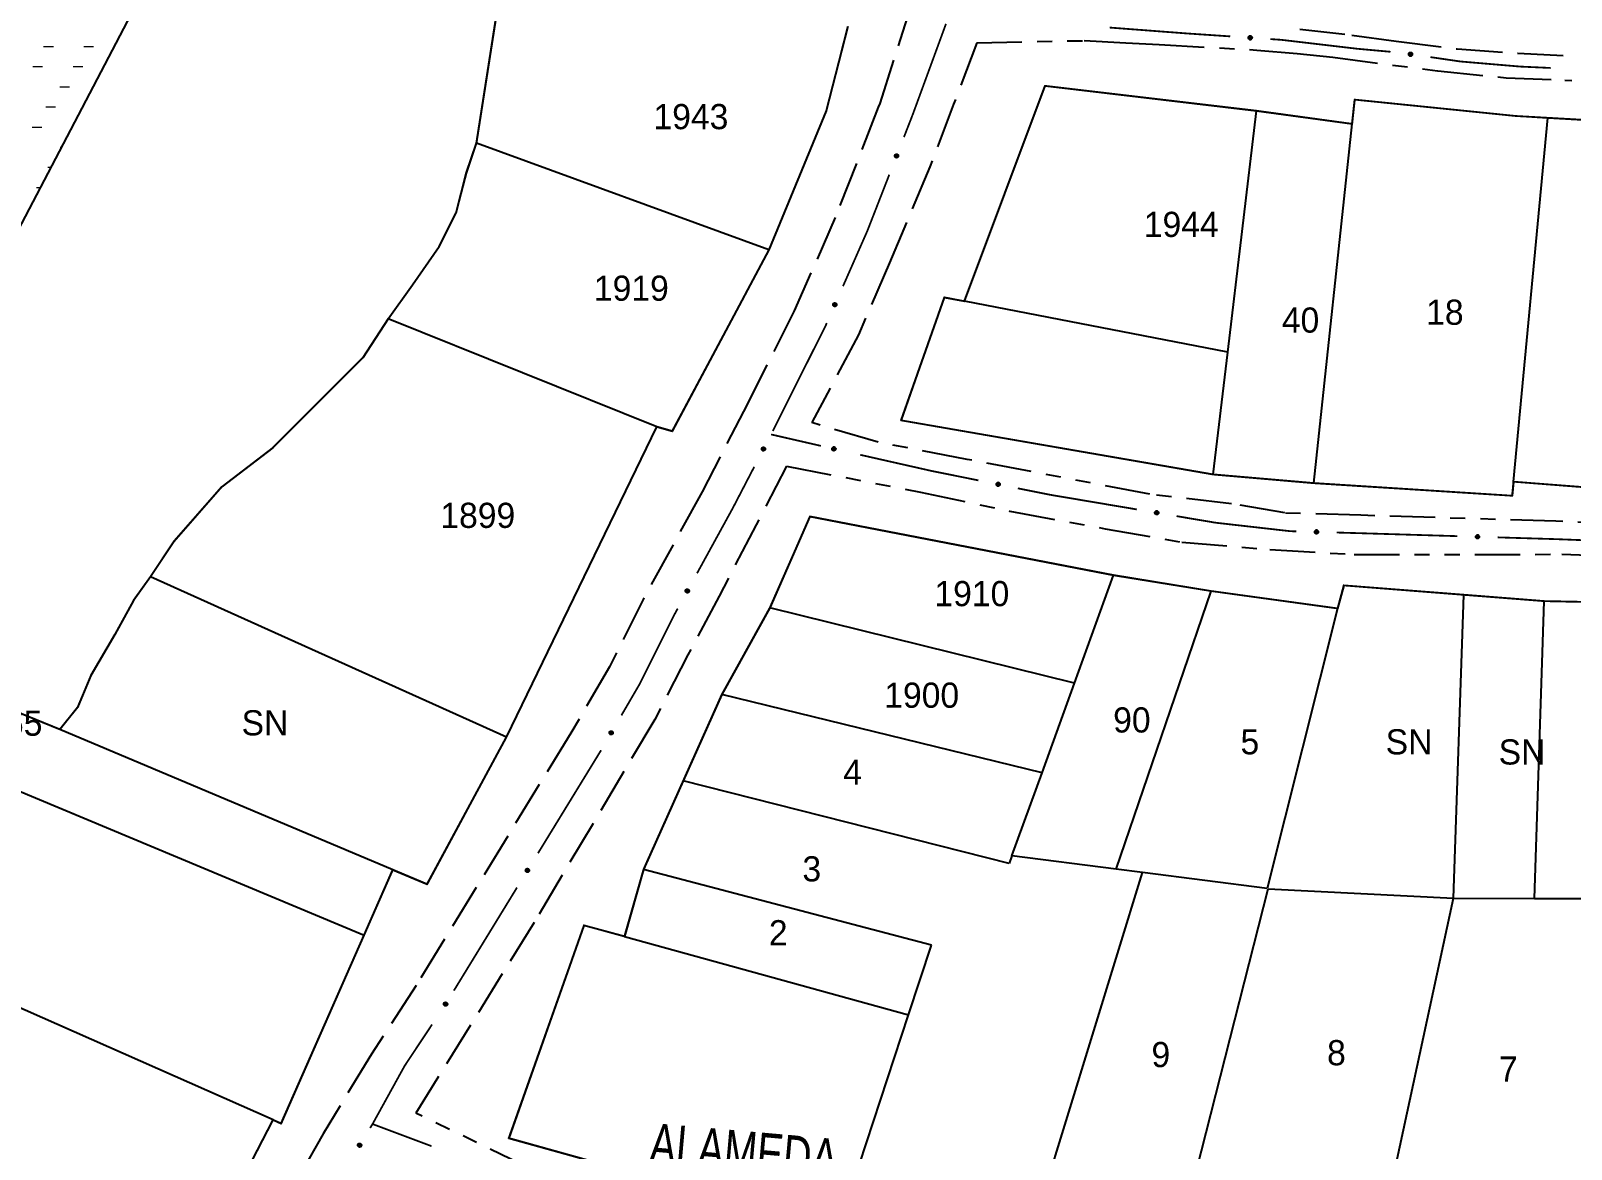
# Model space of a CAD drawing. Extents: x 203196 to 204359, y 4872588 to 4874244.
# Drawn here: x 203785.8 to 203938.7, y 4873157.3 to 4873268.4 of the extents above; entities that cross this region are included whole.
import ezdxf
from ezdxf.enums import TextEntityAlignment as Align

# ---------------------------------------------------------------- set-up
doc = ezdxf.new("R2010")
doc.units = 0
doc.header["$LTSCALE"] = 1.5
doc.header["$MEASUREMENT"] = 0
doc.linetypes.add('TRACO_11', pattern=[8, 3, -1, 3, -1])
doc.linetypes.add('TRACO_25', pattern=[8, 3, -1, 1, -1, 1, -1])
for name, color, linetype in [('CD_MALHA_LOTES', 7, 'CONTINUOUS'), ('HD-PRAIA', 251, 'CONTINUOUS'), ('RU-QUADRA', 210, 'CONTINUOUS'), ('SV-EIXO-RUA-N-PAV', 6, 'CONTINUOUS'), ('SV-EIXO-RUA-PAV', 20, 'CONTINUOUS'), ('SV-RUA-NAO-PAV', 7, 'CONTINUOUS'), ('SV-RUA-PAVIM', 7, 'CONTINUOUS'), ('SV-TXT-RUA-N-PAV', 7, 'CONTINUOUS'), ('Th_NmrPort', 1, 'CONTINUOUS')]:
    doc.layers.add(name, color=color, linetype=linetype)
doc.styles.add('ARIAL', font='ARIAL.SHX')

# ---------------------------------------------------------------- blocks, each defined once
blk = doc.blocks.new('*X1')
at = {"layer": 'HD-PRAIA', "const_width": 0.13}
for points in [[(203787.011493, 4873266.835129), (203788.011493, 4873266.835223)], [(203791.011493, 4873266.835505), (203792.011493, 4873266.835598)], [(203785.947734, 4873264.835085), (203786.947734, 4873264.835179)], [(203789.947734, 4873264.83546), (203790.947734, 4873264.835554)], [(203788.620813, 4873262.835403), (203789.620813, 4873262.835496)], [(203787.222851, 4873260.835342), (203788.222851, 4873260.835435)], [(203785.858886, 4873258.835283), (203786.858886, 4873258.835375)], [(203788.651688, 4873256.835598), (203788.77211, 4873256.833641)], [(203787.444489, 4873254.835546), (203787.726145, 4873254.833598)], [(203786.305799, 4873252.835498), (203786.680181, 4873252.833554)]]:
    blk.add_lwpolyline(points, dxfattribs=at)

msp = doc.modelspace()

# ---------------------------------------------------------------- linework, layer by layer
at = {"layer": 'CD_MALHA_LOTES', "linetype": 'Continuous', "flags": 128}
for points in [[(203830.016135, 4873257.255296), (203832.208644, 4873271.253621)], [(203866.878852, 4873268.826831), (203864.752864, 4873260.475046), (203859.055657, 4873246.655683)], [(203878.459428, 4873241.54759), (203886.474516, 4873262.940508)], [(203886.474516, 4873262.940508), (203907.46978, 4873260.468765)], [(203916.972856, 4873259.164517), (203917.230642, 4873261.571324)], [(203917.230642, 4873261.571324), (203933.211794, 4873259.947189), (203936.397265, 4873259.766869)], [(203904.609275, 4873236.478961), (203907.46978, 4873260.468765)], [(203907.46978, 4873260.468765), (203916.972856, 4873259.164517)], [(203932.984065, 4873223.620909), (203936.397265, 4873259.766869)], [(203936.397265, 4873259.766869), (203946.886585, 4873259.173101)], [(203913.150048, 4873223.472995), (203916.972856, 4873259.164517)], [(203821.2461, 4873239.799554), (203823.673865, 4873243.182199), (203826.305736, 4873246.967371), (203827.992281, 4873250.340461), (203829.004208, 4873254.219515), (203830.016135, 4873257.255296)], [(203859.055657, 4873246.655683), (203830.016135, 4873257.255296)], [(203859.055657, 4873246.655683), (203849.429676, 4873228.629633)], [(203872.198365, 4873229.710459), (203876.474957, 4873241.932241)], [(203876.474957, 4873241.932241), (203878.459428, 4873241.54759)], [(203904.609275, 4873236.478961), (203878.459428, 4873241.54759)], [(203821.2461, 4873239.799554), (203818.716282, 4873235.9205), (203813.993956, 4873231.198174), (203809.777593, 4873226.981811), (203804.717957, 4873223.102757), (203800, 4873217.705812), (203797.634468, 4873214.164067)], [(203847.910232, 4873229.062969), (203821.2461, 4873239.799554)], [(203903.16124, 4873224.334929), (203904.609275, 4873236.478961)], [(203832.978076, 4873198.234533), (203847.910232, 4873229.062969)], [(203849.429676, 4873228.629633), (203847.910232, 4873229.062969)], [(203903.16124, 4873224.334929), (203872.198365, 4873229.710459)], [(203913.150048, 4873223.472995), (203903.16124, 4873224.334929)], [(203932.852216, 4873222.224618), (203913.150048, 4873223.472995)], [(203932.984065, 4873223.620909), (203932.852216, 4873222.224618)], [(203943.320658, 4873222.806921), (203932.984065, 4873223.620909)], [(203863.118774, 4873220.151833), (203859.139517, 4873211.106046)], [(203893.275816, 4873214.320636), (203863.118774, 4873220.151833)], [(203797.634468, 4873214.164067), (203795.947922, 4873211.802904), (203794.092723, 4873208.429814), (203791.731559, 4873204.382105), (203790.382323, 4873201.177669), (203788.638017, 4873199.007607)], [(203832.978076, 4873198.234533), (203797.634468, 4873214.164067)], [(203889.399859, 4873203.593957), (203893.275816, 4873214.320636)], [(203902.968945, 4873212.757214), (203893.275816, 4873214.320636)], [(203893.531243, 4873185.132877), (203902.968945, 4873212.757214)], [(203915.51673, 4873211.028668), (203902.968945, 4873212.757214)], [(203916.128868, 4873213.31811), (203915.51673, 4873211.028668)], [(203928.061155, 4873212.380968), (203916.128868, 4873213.31811)], [(203927.044209, 4873182.258588), (203928.061155, 4873212.380968)], [(203936.028047, 4873211.755261), (203928.061155, 4873212.380968)], [(203859.139517, 4873211.106046), (203854.363489, 4873202.477383)], [(203889.399859, 4873203.593957), (203859.139517, 4873211.106046)], [(203915.51673, 4873211.028668), (203908.528478, 4873183.196332)], [(203935.080305, 4873182.213916), (203936.028047, 4873211.755261)], [(203945.917, 4873211.543607), (203936.028047, 4873211.755261)], [(203788.638017, 4873199.007607), (203763.827951, 4873209.136621)], [(203886.182538, 4873194.690045), (203889.399859, 4873203.593957)], [(203760.989948, 4873202.761099), (203818.855344, 4873178.572873)], [(203854.363489, 4873202.477383), (203850.5298, 4873193.905971)], [(203886.182538, 4873194.690045), (203854.363489, 4873202.477383)], [(203821.717258, 4873185.079527), (203788.638017, 4873199.007607)], [(203825.127981, 4873183.641346), (203832.978076, 4873198.234533)], [(203850.5298, 4873193.905971), (203846.596774, 4873185.112457)], [(203882.895022, 4873185.681118), (203850.5298, 4873193.905971)], [(203883.180747, 4873186.469404), (203886.182538, 4873194.690045)], [(203883.180747, 4873186.469404), (203882.895022, 4873185.681118)], [(203893.531243, 4873185.132877), (203883.180747, 4873186.469404)], [(203818.855344, 4873178.572873), (203821.717258, 4873185.079527)], [(203821.717258, 4873185.079527), (203825.127981, 4873183.641346)], [(203846.596774, 4873185.112457), (203844.696684, 4873178.450044)], [(203875.190074, 4873177.584601), (203846.596774, 4873185.112457)], [(203886.207752, 4873152.491363), (203896.162354, 4873184.79313)], [(203896.162354, 4873184.79313), (203893.531243, 4873185.132877)], [(203908.528478, 4873183.196332), (203896.162354, 4873184.79313)], [(203900.587306, 4873151.568772), (203908.627326, 4873183.191135)], [(203908.627326, 4873183.191135), (203927.044209, 4873182.258588)], [(203920.094321, 4873150.042242), (203927.044209, 4873182.258588)], [(203927.044209, 4873182.258588), (203935.080305, 4873182.213916)], [(203935.080305, 4873182.213916), (203945.011926, 4873182.202354)], [(203810.6296, 4873159.871378), (203818.855344, 4873178.572873)], [(203844.696684, 4873178.450044), (203840.682941, 4873179.547343), (203833.213663, 4873158.423334), (203839.404045, 4873156.673964), (203843.102669, 4873155.664553), (203867.339672, 4873153.701937)], [(203809.822455, 4873160.228371), (203771.977649, 4873176.966815)], [(203844.696684, 4873178.450044), (203872.918224, 4873170.67313)], [(203872.918224, 4873170.67313), (203875.190074, 4873177.584601)], [(203867.339672, 4873153.701937), (203872.918224, 4873170.67313)], [(203798.928519, 4873139.150468), (203809.822455, 4873160.228371)], [(203809.822455, 4873160.228371), (203810.6296, 4873159.871378)]]:
    msp.add_lwpolyline(points, dxfattribs=at)
at = {"layer": 'HD-PRAIA', "linetype": 'Continuous'}
msp.add_polyline3d([(203804.336138, 4873286.594426, 3.0316), (203763.827951, 4873209.136621, 3.0316)], dxfattribs=at)
at = {"layer": 'RU-QUADRA', "linetype": 'Continuous', "const_width": 0.18, "flags": 128}
for points in [[(203832.208644, 4873271.253621), (203830.016135, 4873257.255296), (203829.004208, 4873254.219515), (203827.992281, 4873250.340461), (203826.305736, 4873246.967371), (203823.673865, 4873243.182199), (203821.2461, 4873239.799554), (203818.716282, 4873235.9205), (203813.993956, 4873231.198174), (203809.777593, 4873226.981811), (203804.717957, 4873223.102757), (203800, 4873217.705812), (203797.634468, 4873214.164067), (203795.947922, 4873211.802904), (203794.092723, 4873208.429814), (203791.731559, 4873204.382105), (203790.382323, 4873201.177669), (203788.638017, 4873199.007607), (203763.827951, 4873209.136621)], [(203785.326919, 4873110.112846), (203793.552658, 4873124.621846), (203791.449184, 4873124.754738), (203794.723642, 4873130.927497), (203797.129087, 4873131.133445), (203800.866769, 4873138.516172), (203798.928519, 4873139.150468), (203809.822455, 4873160.228371), (203810.6296, 4873159.871378), (203818.855344, 4873178.572873), (203821.717258, 4873185.079527), (203825.127981, 4873183.641346), (203832.978076, 4873198.234533), (203847.910232, 4873229.062969), (203849.429676, 4873228.629633), (203859.055657, 4873246.655683), (203864.752864, 4873260.475046), (203866.878852, 4873268.826831)], [(203946.886585, 4873259.173101), (203938.371171, 4873259.655132), (203936.397265, 4873259.766869), (203933.211794, 4873259.947189), (203917.230642, 4873261.571324), (203916.972856, 4873259.164517), (203907.46978, 4873260.468765), (203895.951112, 4873261.824841), (203886.474516, 4873262.940508), (203882.669308, 4873252.7841), (203878.459428, 4873241.54759), (203876.474957, 4873241.932241), (203872.198365, 4873229.710459), (203903.16124, 4873224.334929), (203913.150048, 4873223.472995), (203932.852216, 4873222.224618), (203932.984065, 4873223.620909), (203943.320658, 4873222.806921)], [(203945.917, 4873211.543607), (203936.028047, 4873211.755261), (203928.061155, 4873212.380968), (203916.128868, 4873213.31811), (203915.51673, 4873211.028668), (203902.968945, 4873212.757214), (203893.275816, 4873214.320636), (203863.118774, 4873220.151833), (203859.139517, 4873211.106046), (203854.363489, 4873202.477383), (203850.5298, 4873193.905971), (203846.596774, 4873185.112457), (203844.696684, 4873178.450044), (203840.682941, 4873179.547343), (203833.213663, 4873158.423334), (203843.102669, 4873155.664553), (203867.339672, 4873153.701937), (203886.207752, 4873152.491363), (203900.587306, 4873151.568772), (203920.094321, 4873150.042242), (203940.004918, 4873148.807604)]]:
    msp.add_lwpolyline(points, dxfattribs=at)
at = {"layer": 'SV-EIXO-RUA-N-PAV', "const_width": 0.18}
for points in [[(203892.889445, 4873268.730495), (203899.869215, 4873268.198703)], [(203899.869215, 4873268.198703), (203900.58527, 4873268.144147)], [(203900.58527, 4873268.144147), (203904.857399, 4873267.855489)], [(203908.8483, 4873267.585833), (203909.846025, 4873267.518419)], [(203909.846025, 4873267.518419), (203909.94485, 4873267.511743)], [(203909.94485, 4873267.511743), (203916.798532, 4873266.705427)], [(203916.798532, 4873266.705427), (203917.470458, 4873266.626378)], [(203917.470458, 4873266.626378), (203920.780249, 4873266.325487)], [(203924.7439, 4873265.794913), (203927.712499, 4873265.361992)], [(203927.712499, 4873265.361992), (203927.715404, 4873265.36157)], [(203927.715404, 4873265.36157), (203932.694469, 4873264.937818)], [(203932.694469, 4873264.937818), (203933.660002, 4873264.855646)], [(203933.660002, 4873264.855646), (203936.687852, 4873264.718016)], [(203859.3459, 4873228.295731), (203859.263691, 4873228.314617)], [(203864.218963, 4873227.176243), (203859.3459, 4873228.295731)], [(203875.199949, 4873224.688907), (203868.119478, 4873226.28971)], [(203875.926185, 4873224.542616), (203875.199949, 4873224.688907)], [(203879.847419, 4873223.752727), (203875.926185, 4873224.542616)], [(203886.920266, 4873222.32798), (203883.768653, 4873222.962837)], [(203887.694395, 4873222.197309), (203886.920266, 4873222.32798)], [(203895.582803, 4873220.865762), (203887.694395, 4873222.197309)], [(203903.404596, 4873219.545459), (203899.527008, 4873220.199988)], [(203903.471722, 4873219.537832), (203903.404596, 4873219.545459)], [(203910.824652, 4873218.702271), (203903.471722, 4873219.537832)], [(203911.424152, 4873218.685049), (203910.824652, 4873218.702271)], [(203917.78994, 4873218.502144), (203915.422502, 4873218.570166)], [(203918.421235, 4873218.48301), (203917.78994, 4873218.502144)], [(203927.417102, 4873218.210309), (203918.421235, 4873218.48301)], [(203937.13742, 4873217.915647), (203931.415266, 4873218.089109)], [(203937.412431, 4873217.904984), (203937.13742, 4873217.915647)], [(203943.407923, 4873217.672463), (203937.412431, 4873217.904984)], [(203819.934883, 4873159.719494), (203819.691833, 4873159.810638)], [(203825.552858, 4873157.612754), (203819.934883, 4873159.719494)]]:
    msp.add_lwpolyline(points, dxfattribs=at)
at = {"layer": 'SV-EIXO-RUA-N-PAV'}
for points in [[(203906.716917, 4873267.840177), (203906.753293, 4873267.872869), (203906.791243, 4873267.893528), (203906.827853, 4873267.901649), (203906.862076, 4873267.900389), (203906.896943, 4873267.895156), (203906.930932, 4873267.882125), (203906.965452, 4873267.859306), (203906.998502, 4873267.823046), (203907.01711, 4873267.78278), (203907.026992, 4873267.747313), (203907.027733, 4873267.711551), (203907.022082, 4873267.677766), (203907.007379, 4873267.642907), (203906.983912, 4873267.60815), (203906.946647, 4873267.575799), (203906.909304, 4873267.555801), (203906.873686, 4873267.548876), (203906.837729, 4873267.548359), (203906.802197, 4873267.554128), (203906.768907, 4873267.567111), (203906.733954, 4873267.590802), (203906.702511, 4873267.628006), (203906.68214, 4873267.665023), (203906.674717, 4873267.700535), (203906.675005, 4873267.735946), (203906.679828, 4873267.77098), (203906.691504, 4873267.805692), (203906.716917, 4873267.840177)], [(203922.638543, 4873266.21319), (203922.677337, 4873266.242973), (203922.716769, 4873266.260638), (203922.753897, 4873266.265905), (203922.78792, 4873266.262005), (203922.822278, 4873266.254094), (203922.855159, 4873266.238475), (203922.887813, 4873266.213057), (203922.917963, 4873266.174351), (203922.933403, 4873266.132768), (203922.940515, 4873266.096643), (203922.93849, 4873266.060932), (203922.930246, 4873266.027683), (203922.912893, 4873265.994066), (203922.886811, 4873265.961226), (203922.847157, 4873265.931851), (203922.80838, 4873265.914798), (203922.772334, 4873265.910646), (203922.736445, 4873265.912909), (203922.701465, 4873265.921406), (203922.669277, 4873265.936923), (203922.63626, 4873265.963243), (203922.607785, 4873266.002766), (203922.590335, 4873266.041247), (203922.585679, 4873266.077225), (203922.588702, 4873266.112508), (203922.596217, 4873266.147066), (203922.610541, 4873266.180771), (203922.638543, 4873266.21319)], [(203865.61867, 4873226.741741), (203865.577594, 4873226.715194), (203865.536862, 4873226.700778), (203865.499429, 4873226.698532), (203865.465833, 4873226.705173), (203865.432227, 4873226.715838), (203865.400719, 4873226.734065), (203865.370228, 4873226.762042), (203865.343309, 4873226.803061), (203865.331283, 4873226.845757), (203865.327118, 4873226.882338), (203865.332026, 4873226.917769), (203865.342933, 4873226.950241), (203865.362949, 4873226.982345), (203865.391603, 4873227.012967), (203865.433503, 4873227.039037), (203865.473533, 4873227.052896), (203865.509797, 4873227.054118), (203865.545385, 4873227.048959), (203865.579563, 4873227.03766), (203865.61039, 4873227.019589), (203865.641169, 4873226.990684), (203865.666353, 4873226.948987), (203865.680632, 4873226.90922), (203865.682362, 4873226.872983), (203865.676494, 4873226.83806), (203865.666207, 4873226.804224), (203865.649203, 4873226.771788), (203865.61867, 4873226.741741)], [(203881.92715, 4873223.221496), (203881.886805, 4873223.193849), (203881.846478, 4873223.178337), (203881.809119, 4873223.17508), (203881.775356, 4873223.18081), (203881.741475, 4873223.190563), (203881.709485, 4873223.207932), (203881.67825, 4873223.235074), (203881.650231, 4873223.27535), (203881.637056, 4873223.317706), (203881.631903, 4873223.354162), (203881.635851, 4873223.389712), (203881.645877, 4873223.422467), (203881.665018, 4873223.4551), (203881.692833, 4873223.486485), (203881.734014, 4873223.513679), (203881.773654, 4873223.528615), (203881.809872, 4873223.530816), (203881.845587, 4873223.526621), (203881.880058, 4873223.51625), (203881.911362, 4873223.499019), (203881.942911, 4873223.470956), (203881.969213, 4873223.429955), (203881.984561, 4873223.390589), (203881.98727, 4873223.354411), (203881.982348, 4873223.319343), (203881.97298, 4873223.285241), (203881.956859, 4873223.252357), (203881.92715, 4873223.221496)], [(203897.67826, 4873220.400415), (203897.638808, 4873220.371508), (203897.59899, 4873220.354732), (203897.561753, 4873220.350298), (203897.527826, 4873220.35496), (203897.493653, 4873220.363639), (203897.461131, 4873220.37999), (203897.429055, 4873220.406133), (203897.39978, 4873220.445505), (203897.385275, 4873220.487424), (203897.378975, 4873220.523699), (203897.381799, 4873220.559356), (203897.390786, 4873220.592411), (203897.408888, 4873220.625632), (203897.435699, 4873220.657879), (203897.476002, 4873220.686358), (203897.515151, 4873220.702538), (203897.551281, 4873220.705881), (203897.587111, 4873220.702815), (203897.621891, 4873220.693536), (203897.653723, 4873220.677301), (203897.686143, 4873220.650248), (203897.713725, 4873220.610097), (203897.730307, 4873220.571235), (203897.734157, 4873220.535161), (203897.730344, 4873220.499955), (203897.722056, 4873220.465575), (203897.70698, 4873220.432198), (203897.67826, 4873220.400415)], [(203913.563786, 4873218.513446), (203913.528703, 4873218.479369), (203913.491583, 4873218.457256), (203913.455314, 4873218.447724), (203913.421068, 4873218.447658), (203913.386025, 4873218.451536), (203913.351557, 4873218.463241), (203913.316179, 4873218.484706), (203913.281749, 4873218.519659), (203913.261595, 4873218.559174), (203913.250347, 4873218.594231), (203913.248222, 4873218.629937), (203913.25256, 4873218.663917), (203913.265902, 4873218.699318), (203913.288005, 4873218.734958), (203913.323989, 4873218.768728), (203913.36053, 4873218.790158), (203913.395853, 4873218.798457), (203913.431763, 4873218.800366), (203913.467491, 4873218.795978), (203913.50126, 4873218.784293), (203913.537103, 4873218.761975), (203913.569964, 4873218.726016), (203913.591753, 4873218.689815), (203913.600546, 4873218.654618), (203913.60163, 4873218.619223), (203913.598168, 4873218.584028), (203913.587844, 4873218.54889), (203913.563786, 4873218.513446)], [(203929.556463, 4873218.035325), (203929.521326, 4873218.001304), (203929.484171, 4873217.97925), (203929.447887, 4873217.969775), (203929.413641, 4873217.969763), (203929.378604, 4873217.973696), (203929.344155, 4873217.985455), (203929.308811, 4873218.006976), (203929.274436, 4873218.041984), (203929.254345, 4873218.081531), (203929.243152, 4873218.116606), (203929.241083, 4873218.152315), (203929.245475, 4873218.186288), (203929.258873, 4873218.221668), (203929.281032, 4873218.257273), (203929.31707, 4873218.290986), (203929.353644, 4873218.312358), (203929.38898, 4873218.320601), (203929.424893, 4873218.322454), (203929.460615, 4873218.318009), (203929.494364, 4873218.306271), (203929.530173, 4873218.283896), (203929.562977, 4873218.247885), (203929.584709, 4873218.21165), (203929.593446, 4873218.176439), (203929.594474, 4873218.141042), (203929.590956, 4873218.105852), (203929.580577, 4873218.070731), (203929.556463, 4873218.035325)]]:
    msp.add_lwpolyline(points, close=True, dxfattribs=at)
for points in [[(203906.674717, 4873267.700535), (203907.027733, 4873267.711551)], [(203906.675005, 4873267.735946), (203907.026992, 4873267.747313)], [(203906.677424, 4873267.717634), (203907.025432, 4873267.726944)], [(203906.679828, 4873267.77098), (203907.01711, 4873267.78278)], [(203906.681269, 4873267.754301), (203907.017208, 4873267.767161)], [(203906.681839, 4873267.681778), (203907.021863, 4873267.694362)], [(203906.68214, 4873267.665023), (203907.022082, 4873267.677766)], [(203906.690376, 4873267.787876), (203907.003263, 4873267.803661)], [(203906.691504, 4873267.805692), (203906.998502, 4873267.823046)], [(203906.694423, 4873267.645369), (203907.009941, 4873267.659609)], [(203906.702511, 4873267.628006), (203907.007379, 4873267.642907)], [(203906.704928, 4873267.821084), (203906.978334, 4873267.839537)], [(203906.716917, 4873267.840177), (203906.965452, 4873267.859306)], [(203906.722167, 4873267.610671), (203906.992574, 4873267.625224)], [(203906.733954, 4873267.590802), (203906.983912, 4873267.60815)], [(203906.737455, 4873267.85718), (203906.940785, 4873267.870794)], [(203906.753293, 4873267.872869), (203906.930932, 4873267.882125)], [(203906.757085, 4873267.580959), (203906.957508, 4873267.592034)], [(203906.768907, 4873267.567111), (203906.946647, 4873267.575799)], [(203906.774876, 4873267.884739), (203906.905038, 4873267.888253)], [(203906.789925, 4873267.560961), (203906.921541, 4873267.565744)], [(203906.791243, 4873267.893528), (203906.896943, 4873267.895156)], [(203906.802197, 4873267.554128), (203906.909304, 4873267.555801)], [(203922.585679, 4873266.077225), (203922.93849, 4873266.060932)], [(203922.588702, 4873266.112508), (203922.940515, 4873266.096643)], [(203922.589699, 4873266.094065), (203922.937386, 4873266.076456)], [(203922.590335, 4873266.041247), (203922.930246, 4873266.027683)], [(203922.59133, 4873266.057974), (203922.931309, 4873266.044247)], [(203922.596217, 4873266.147066), (203922.933403, 4873266.132768)], [(203922.596366, 4873266.130325), (203922.932294, 4873266.117188)], [(203922.601063, 4873266.020702), (203922.916738, 4873266.010519)], [(203922.607785, 4873266.002766), (203922.912893, 4873265.994066)], [(203922.608039, 4873266.163096), (203922.921211, 4873266.154657)], [(203922.610541, 4873266.180771), (203922.917963, 4873266.174351)], [(203922.625114, 4873266.19508), (203922.899129, 4873266.192351)], [(203922.626043, 4873265.983964), (203922.896766, 4873265.977579)], [(203922.63626, 4873265.963243), (203922.886811, 4873265.961226)], [(203922.638543, 4873266.21319), (203922.887813, 4873266.213057)], [(203922.658561, 4873265.951643), (203922.85924, 4873265.947198)], [(203922.660333, 4873266.228555), (203922.864107, 4873266.226417)], [(203922.669277, 4873265.936923), (203922.847157, 4873265.931851)], [(203922.677337, 4873266.242973), (203922.855159, 4873266.238475)], [(203922.689757, 4873265.929167), (203922.821349, 4873265.923766)], [(203922.699771, 4873266.25314), (203922.829816, 4873266.246586)], [(203922.701465, 4873265.921406), (203922.80838, 4873265.914798)], [(203922.716769, 4873266.260638), (203922.822278, 4873266.254094)], [(203865.676494, 4873226.83806), (203865.327118, 4873226.882338)], [(203865.666207, 4873226.804224), (203865.331283, 4873226.845757)], [(203865.676993, 4873226.856523), (203865.331871, 4873226.902207)], [(203865.682362, 4873226.872983), (203865.332026, 4873226.917769)], [(203865.667414, 4873226.820922), (203865.33365, 4873226.861196)], [(203865.678287, 4873226.892628), (203865.340533, 4873226.933818)], [(203865.653127, 4873226.789203), (203865.341665, 4873226.822953)], [(203865.680632, 4873226.90922), (203865.342933, 4873226.950241)], [(203865.649203, 4873226.771788), (203865.343309, 4873226.803061)], [(203865.671601, 4873226.930565), (203865.357785, 4873226.966257)], [(203865.63352, 4873226.758705), (203865.360625, 4873226.783596)], [(203865.666353, 4873226.948987), (203865.362949, 4873226.982345)], [(203865.61867, 4873226.741741), (203865.370228, 4873226.762042)], [(203865.649676, 4873226.969204), (203865.380357, 4873226.997473)], [(203865.641169, 4873226.990684), (203865.391603, 4873227.012967)], [(203865.595708, 4873226.72819), (203865.392776, 4873226.746808)], [(203865.577594, 4873226.715194), (203865.400719, 4873226.734065)], [(203865.61988, 4873227.00405), (203865.420218, 4873227.024717)], [(203865.55441, 4873226.706876), (203865.425322, 4873226.723931)], [(203865.536862, 4873226.700778), (203865.432227, 4873226.715838)], [(203865.61039, 4873227.019589), (203865.433503, 4873227.039037)], [(203865.590604, 4873227.028977), (203865.459881, 4873227.045007)], [(203865.579563, 4873227.03766), (203865.473533, 4873227.052896)], [(203881.982348, 4873223.319343), (203881.631903, 4873223.354162)], [(203881.98727, 4873223.354411), (203881.635851, 4873223.389712)], [(203881.982348, 4873223.337813), (203881.636117, 4873223.374151)], [(203881.97298, 4873223.285241), (203881.637056, 4873223.317706)], [(203881.973735, 4873223.301966), (203881.639004, 4873223.333203)], [(203881.982665, 4873223.373939), (203881.643922, 4873223.405985)], [(203881.984561, 4873223.390589), (203881.645877, 4873223.422467)], [(203881.96031, 4873223.269872), (203881.64805, 4873223.295191)], [(203881.956859, 4873223.252357), (203881.650231, 4873223.27535)], [(203881.974957, 4873223.411682), (203881.660291, 4873223.438878)], [(203881.969213, 4873223.429955), (203881.665018, 4873223.4551)], [(203881.941535, 4873223.238856), (203881.668067, 4873223.256361)], [(203881.92715, 4873223.221496), (203881.67825, 4873223.235074)], [(203881.951996, 4873223.449714), (203881.682011, 4873223.470693)], [(203881.942911, 4873223.470956), (203881.692833, 4873223.486485)], [(203881.904562, 4873223.207329), (203881.7012, 4873223.220456)], [(203881.886805, 4873223.193849), (203881.709485, 4873223.207932)], [(203881.921268, 4873223.483742), (203881.721121, 4873223.499005)], [(203881.911362, 4873223.499019), (203881.734014, 4873223.513679)], [(203881.863855, 4873223.184907), (203881.734353, 4873223.198466)], [(203881.846478, 4873223.178337), (203881.741475, 4873223.190563)], [(203881.89133, 4873223.507868), (203881.760221, 4873223.520359)], [(203881.880058, 4873223.51625), (203881.773654, 4873223.528615)], [(203897.730344, 4873220.499955), (203897.378975, 4873220.523699)], [(203897.734157, 4873220.535161), (203897.381799, 4873220.559356)], [(203897.729761, 4873220.518416), (203897.382556, 4873220.543811)], [(203897.722056, 4873220.465575), (203897.385275, 4873220.487424)], [(203897.722283, 4873220.482315), (203897.386733, 4873220.502975)], [(203897.728938, 4873220.554534), (203897.389352, 4873220.575876)], [(203897.730307, 4873220.571235), (203897.390786, 4873220.592411)], [(203897.709878, 4873220.449813), (203897.396974, 4873220.465267)], [(203897.70698, 4873220.432198), (203897.39978, 4873220.445505)], [(203897.720043, 4873220.592015), (203897.404675, 4873220.609269)], [(203897.713725, 4873220.610097), (203897.408888, 4873220.625632)], [(203897.69209, 4873220.41822), (203897.418206, 4873220.427088)], [(203897.695893, 4873220.629303), (203897.425381, 4873220.641753)], [(203897.67826, 4873220.400415), (203897.429055, 4873220.406133)], [(203897.686143, 4873220.650248), (203897.435699, 4873220.657879)], [(203897.65613, 4873220.385543), (203897.452456, 4873220.392246)], [(203897.638808, 4873220.371508), (203897.461131, 4873220.37999)], [(203897.664107, 4873220.662345), (203897.463577, 4873220.671285)], [(203897.653723, 4873220.677301), (203897.476002, 4873220.686358)], [(203897.616151, 4873220.361847), (203897.486286, 4873220.371314)], [(203897.59899, 4873220.354732), (203897.493653, 4873220.363639)], [(203897.633422, 4873220.685514), (203897.501984, 4873220.693863)], [(203897.621891, 4873220.693536), (203897.515151, 4873220.702538)], [(203913.600546, 4873218.654618), (203913.248222, 4873218.629937)], [(203913.60163, 4873218.619223), (203913.250347, 4873218.594231)], [(203913.598504, 4873218.637426), (203913.251117, 4873218.614646)], [(203913.591753, 4873218.689815), (203913.25256, 4873218.663917)], [(203913.592703, 4873218.673085), (203913.253422, 4873218.647342)], [(203913.596082, 4873218.600639), (203913.260893, 4873218.574777)], [(203913.598168, 4873218.584028), (203913.261595, 4873218.559174)], [(203913.578718, 4873218.708979), (203913.263989, 4873218.68253)], [(203913.569964, 4873218.726016), (203913.265902, 4873218.699318)], [(203913.588282, 4873218.566736), (203913.276241, 4873218.538844)], [(203913.549652, 4873218.742577), (203913.280011, 4873218.717562)], [(203913.587844, 4873218.54889), (203913.281749, 4873218.519659)], [(203913.537103, 4873218.761975), (203913.288005, 4873218.734958)], [(203913.575027, 4873218.532989), (203913.302541, 4873218.503961)], [(203913.513609, 4873218.770914), (203913.313765, 4873218.752084)], [(203913.563786, 4873218.513446), (203913.316179, 4873218.484706)], [(203913.50126, 4873218.784293), (203913.323989, 4873218.768728)], [(203913.543922, 4873218.495661), (203913.341272, 4873218.474182)], [(203913.480019, 4873218.789625), (203913.348687, 4873218.779748)], [(203913.528703, 4873218.479369), (203913.351557, 4873218.463241)], [(203913.467491, 4873218.795978), (203913.36053, 4873218.790158)], [(203913.507597, 4873218.466673), (203913.377668, 4873218.45812)], [(203913.491583, 4873218.457256), (203913.386025, 4873218.451536)], [(203929.562977, 4873218.247885), (203929.258873, 4873218.221668)], [(203929.542691, 4873218.264478), (203929.273011, 4873218.239889)], [(203929.530173, 4873218.283896), (203929.281032, 4873218.257273)], [(203929.506692, 4873218.292872), (203929.306819, 4873218.274358)], [(203929.494364, 4873218.306271), (203929.31707, 4873218.290986)], [(203929.473132, 4873218.311637), (203929.341785, 4873218.301967)], [(203929.460615, 4873218.318009), (203929.353644, 4873218.312358)], [(203929.593446, 4873218.176439), (203929.241083, 4873218.152315)], [(203929.594474, 4873218.141042), (203929.243152, 4873218.116606)], [(203929.591376, 4873218.159251), (203929.243954, 4873218.137019)], [(203929.584709, 4873218.21165), (203929.245475, 4873218.186288)], [(203929.585632, 4873218.194919), (203929.246311, 4873218.169711)], [(203929.588896, 4873218.122467), (203929.253667, 4873218.097135)], [(203929.590956, 4873218.105852), (203929.254345, 4873218.081531)], [(203929.571704, 4873218.230835), (203929.256933, 4873218.204883)], [(203929.581043, 4873218.088576), (203929.268958, 4873218.061178)], [(203929.580577, 4873218.070731), (203929.274436, 4873218.041984)], [(203929.567734, 4873218.054851), (203929.295203, 4873218.026253)], [(203929.556463, 4873218.035325), (203929.308811, 4873218.006976)], [(203929.536571, 4873218.017571), (203929.333887, 4873217.996413)], [(203929.521326, 4873218.001304), (203929.344155, 4873217.985455)], [(203929.5002, 4873217.988641), (203929.370258, 4873217.980293)], [(203929.484171, 4873217.97925), (203929.378604, 4873217.973696)]]:
    msp.add_lwpolyline(points, dxfattribs=at)
at = {"layer": 'SV-EIXO-RUA-PAV', "const_width": 0.18}
for points in [[(203873.30776, 4873260.02259), (203876.633993, 4873269.098074)], [(203872.459594, 4873257.84797), (203873.186332, 4873259.71126)], [(203873.186332, 4873259.71126), (203873.193746, 4873259.730269)], [(203873.193746, 4873259.730269), (203873.30776, 4873260.02259)], [(203868.826959, 4873248.534232), (203871.006116, 4873254.121389)], [(203866.409243, 4873243.039725), (203868.825786, 4873248.531566)], [(203868.825786, 4873248.531566), (203868.826959, 4873248.534232)], [(203859.430211, 4873228.646501), (203864.363229, 4873238.478354)], [(203864.363229, 4873238.478354), (203864.67949, 4873239.108685)], [(203864.67949, 4873239.108685), (203864.798214, 4873239.378497)], [(203855.459926, 4873220.986234), (203857.592008, 4873225.093931)], [(203851.915723, 4873214.52217), (203855.281109, 4873220.6601)], [(203855.281109, 4873220.6601), (203855.459926, 4873220.986234)], [(203849.644478, 4873210.379779), (203849.992646, 4873211.014782)], [(203846.253826, 4873203.585625), (203849.521319, 4873210.132993)], [(203849.521319, 4873210.132993), (203849.644478, 4873210.379779)], [(203844.400202, 4873200.403562), (203845.910247, 4873202.995813)], [(203845.910247, 4873202.995813), (203846.253826, 4873203.585625)], [(203841.866173, 4873196.09347), (203842.345171, 4873196.875748)], [(203842.345171, 4873196.875748), (203842.386809, 4873196.947227)], [(203836.122027, 4873186.712384), (203841.866173, 4873196.09347)], [(203827.766905, 4873173.067167), (203834.033246, 4873183.301079)], [(203822.87632, 4873165.591173), (203825.603901, 4873169.703182)], [(203819.691833, 4873159.810638), (203822.844667, 4873165.533716)], [(203822.844667, 4873165.533716), (203822.87632, 4873165.591173)], [(203819.450152, 4873159.412282), (203819.691833, 4873159.810638)]]:
    msp.add_lwpolyline(points, dxfattribs=at)
at = {"layer": 'SV-EIXO-RUA-PAV'}
for points in [[(203871.57809, 4873255.89082), (203871.557804, 4873255.935323), (203871.54947, 4873255.97772), (203871.552697, 4873256.015081), (203871.564157, 4873256.047353), (203871.579599, 4873256.079048), (203871.602219, 4873256.107568), (203871.634336, 4873256.133662), (203871.678836, 4873256.154324), (203871.722828, 4873256.160007), (203871.759626, 4873256.158804), (203871.793965, 4873256.148792), (203871.824504, 4873256.133274), (203871.853352, 4873256.108798), (203871.879477, 4873256.075993), (203871.899171, 4873256.030744), (203871.907057, 4873255.989123), (203871.902987, 4873255.953068), (203871.892703, 4873255.918609), (203871.876549, 4873255.88644), (203871.854184, 4873255.858572), (203871.821107, 4873255.832327), (203871.776188, 4873255.813481), (203871.734767, 4873255.805142), (203871.698663, 4873255.808705), (203871.664967, 4873255.819593), (203871.632988, 4873255.834695), (203871.603373, 4873255.85624), (203871.57809, 4873255.89082)], [(203865.445103, 4873241.121935), (203865.426733, 4873241.167262), (203865.420214, 4873241.209975), (203865.42503, 4873241.247165), (203865.437855, 4873241.278919), (203865.454635, 4873241.309927), (203865.47845, 4873241.337457), (203865.51165, 4873241.362158), (203865.55699, 4873241.380904), (203865.601185, 4873241.384707), (203865.637898, 4873241.381935), (203865.671779, 4873241.370468), (203865.701629, 4873241.353663), (203865.729407, 4873241.32798), (203865.75411, 4873241.29409), (203865.771857, 4873241.248043), (203865.777961, 4873241.206124), (203865.772358, 4873241.170274), (203865.760614, 4873241.136286), (203865.743104, 4873241.104834), (203865.719571, 4873241.077945), (203865.685405, 4873241.053135), (203865.639723, 4873241.03622), (203865.597984, 4873241.029655), (203865.562066, 4873241.034753), (203865.528864, 4873241.047069), (203865.497558, 4873241.063521), (203865.468888, 4873241.086308), (203865.445103, 4873241.121935)], [(203858.349485, 4873226.792244), (203858.334063, 4873226.838657), (203858.330299, 4873226.881701), (203858.337493, 4873226.918505), (203858.35233, 4873226.94937), (203858.371066, 4873226.979237), (203858.396599, 4873227.005181), (203858.431317, 4873227.027699), (203858.477767, 4873227.043496), (203858.522114, 4873227.044454), (203858.558574, 4873227.039331), (203858.591649, 4873227.025713), (203858.620358, 4873227.007026), (203858.64643, 4873226.979613), (203858.668907, 4873226.944207), (203858.683661, 4873226.897115), (203858.687061, 4873226.854891), (203858.679168, 4873226.819475), (203858.665267, 4873226.786311), (203858.645774, 4873226.756048), (203858.620563, 4873226.730725), (203858.584874, 4873226.708159), (203858.538202, 4873226.694213), (203858.496127, 4873226.69034), (203858.46061, 4873226.697734), (203858.428267, 4873226.712155), (203858.398082, 4873226.730583), (203858.370934, 4873226.755164), (203858.349485, 4873226.792244)], [(203850.788584, 4873212.695414), (203850.774222, 4873212.742166), (203850.771439, 4873212.785284), (203850.779469, 4873212.821915), (203850.795005, 4873212.852434), (203850.814416, 4873212.881867), (203850.840533, 4873212.907223), (203850.875754, 4873212.928945), (203850.922552, 4873212.943681), (203850.966909, 4873212.943629), (203851.003243, 4873212.937678), (203851.035999, 4873212.92331), (203851.064276, 4873212.903974), (203851.089717, 4873212.875975), (203851.111382, 4873212.840067), (203851.125061, 4873212.792651), (203851.127499, 4873212.750361), (203851.118802, 4873212.715134), (203851.104149, 4873212.682294), (203851.083972, 4873212.652483), (203851.058192, 4873212.62774), (203851.021999, 4873212.605993), (203850.97502, 4873212.593112), (203850.932869, 4873212.590198), (203850.897529, 4873212.598399), (203850.865523, 4873212.613552), (203850.835765, 4873212.632662), (203850.809183, 4873212.657855), (203850.788584, 4873212.695414)], [(203843.226065, 4873198.606652), (203843.212921, 4873198.653761), (203843.211257, 4873198.696936), (203843.220234, 4873198.733346), (203843.236557, 4873198.763452), (203843.256724, 4873198.792372), (203843.28349, 4873198.817042), (203843.319263, 4873198.837844), (203843.366427, 4873198.851361), (203843.410768, 4873198.850158), (203843.446935, 4873198.843267), (203843.479308, 4873198.828055), (203843.507073, 4873198.807992), (203843.53178, 4873198.779342), (203843.552506, 4873198.742884), (203843.564951, 4873198.69513), (203843.566292, 4873198.65279), (203843.556684, 4873198.617801), (203843.541184, 4873198.585352), (203843.520241, 4873198.556075), (203843.493827, 4873198.532009), (203843.457082, 4873198.511207), (203843.409786, 4873198.499549), (203843.367573, 4873198.49773), (203843.332458, 4873198.506844), (203843.300855, 4873198.522822), (203843.271604, 4873198.542698), (203843.245684, 4873198.568571), (203843.226065, 4873198.606652)], [(203834.908728, 4873184.941681), (203834.896621, 4873184.989067), (203834.895905, 4873185.032269), (203834.905679, 4873185.068473), (203834.922659, 4873185.098213), (203834.943456, 4873185.126683), (203834.970757, 4873185.15076), (203835.006977, 4873185.170771), (203835.054427, 4873185.18325), (203835.098731, 4873185.181074), (203835.134738, 4873185.173391), (203835.166769, 4873185.157471), (203835.194088, 4873185.136804), (203835.21816, 4873185.107618), (203835.238081, 4873185.070714), (203835.249474, 4873185.022698), (203835.249885, 4873184.98034), (203835.239511, 4873184.945569), (203835.223303, 4873184.913469), (203835.201722, 4873184.884658), (203835.174787, 4873184.861178), (203835.137594, 4873184.841188), (203835.090053, 4873184.830571), (203835.04781, 4873184.829679), (203835.012903, 4873184.839561), (203834.981659, 4873184.85623), (203834.952851, 4873184.876742), (203834.927506, 4873184.903178), (203834.908728, 4873184.941681)], [(203826.776953, 4873171.661225), (203826.764846, 4873171.708611), (203826.764131, 4873171.751813), (203826.773905, 4873171.788017), (203826.790884, 4873171.817758), (203826.811682, 4873171.846227), (203826.838982, 4873171.870304), (203826.875203, 4873171.890315), (203826.922652, 4873171.902794), (203826.966957, 4873171.900618), (203827.002964, 4873171.892935), (203827.034995, 4873171.877015), (203827.062313, 4873171.856348), (203827.086385, 4873171.827162), (203827.106306, 4873171.790259), (203827.117699, 4873171.742242), (203827.11811, 4873171.699884), (203827.107736, 4873171.665113), (203827.091528, 4873171.633013), (203827.069947, 4873171.604202), (203827.043012, 4873171.580722), (203827.005819, 4873171.560732), (203826.958278, 4873171.550115), (203826.916035, 4873171.549223), (203826.881129, 4873171.559105), (203826.849885, 4873171.575774), (203826.821076, 4873171.596286), (203826.795731, 4873171.622722), (203826.776953, 4873171.661225)], [(203818.244114, 4873157.636626), (203818.231813, 4873157.683962), (203818.23092, 4873157.727161), (203818.240546, 4873157.763405), (203818.257404, 4873157.793215), (203818.278084, 4873157.821769), (203818.305286, 4873157.845958), (203818.341425, 4873157.866117), (203818.388823, 4873157.87879), (203818.433136, 4873157.876795), (203818.469174, 4873157.869259), (203818.50127, 4873157.853471), (203818.528672, 4873157.832916), (203818.552864, 4873157.803829), (203818.572936, 4873157.767007), (203818.584525, 4873157.719038), (203818.585109, 4873157.676682), (203818.574878, 4873157.641869), (203818.558802, 4873157.609703), (203818.537339, 4873157.580804), (203818.5105, 4873157.557214), (203818.473389, 4873157.537071), (203818.425892, 4873157.52626), (203818.383653, 4873157.525195), (203818.348707, 4873157.534934), (203818.317395, 4873157.551475), (203818.288502, 4873157.571869), (203818.263049, 4873157.598201), (203818.244114, 4873157.636626)]]:
    msp.add_lwpolyline(points, close=True, dxfattribs=at)
for points in [[(203871.54947, 4873255.97772), (203871.579599, 4873256.079048)], [(203871.552949, 4873255.959471), (203871.588611, 4873256.084702)], [(203871.557804, 4873255.935323), (203871.602219, 4873256.107568)], [(203871.568025, 4873255.91551), (203871.615982, 4873256.113572)], [(203871.57809, 4873255.89082), (203871.634336, 4873256.133662)], [(203871.592712, 4873255.87366), (203871.657058, 4873256.140026)], [(203871.603373, 4873255.85624), (203871.678836, 4873256.154324)], [(203871.620031, 4873255.849823), (203871.698755, 4873256.153055)], [(203871.632988, 4873255.834695), (203871.722828, 4873256.160007)], [(203871.649333, 4873255.831071), (203871.737758, 4873256.155419)], [(203871.664967, 4873255.819593), (203871.759626, 4873256.158804)], [(203871.683161, 4873255.816412), (203871.778591, 4873256.15121)], [(203871.698663, 4873255.808705), (203871.793965, 4873256.148792)], [(203871.718693, 4873255.809877), (203871.808605, 4873256.138039)], [(203871.734767, 4873255.805142), (203871.824504, 4873256.133274)], [(203871.757199, 4873255.81097), (203871.838187, 4873256.116249)], [(203871.776188, 4873255.813481), (203871.853352, 4873256.108798)], [(203871.798618, 4873255.827037), (203871.865785, 4873256.089373)], [(203871.821107, 4873255.832327), (203871.879477, 4873256.075993)], [(203871.83743, 4873255.851444), (203871.886938, 4873256.045972)], [(203871.854184, 4873255.858572), (203871.899171, 4873256.030744)], [(203871.866352, 4873255.87678), (203871.901238, 4873256.003778)], [(203871.876549, 4873255.88644), (203871.907057, 4873255.989123)], [(203865.420214, 4873241.209975), (203865.454635, 4873241.309927)], [(203865.422911, 4873241.191595), (203865.46388, 4873241.315192)], [(203865.426733, 4873241.167262), (203865.47845, 4873241.337457)], [(203865.4361, 4873241.147032), (203865.492457, 4873241.342869)], [(203865.445103, 4873241.121935), (203865.51165, 4873241.362158)], [(203865.45898, 4873241.104167), (203865.534623, 4873241.367547)], [(203865.468888, 4873241.086308), (203865.55699, 4873241.380904)], [(203865.485258, 4873241.079187), (203865.576838, 4873241.378787)], [(203865.497558, 4873241.063521), (203865.601185, 4873241.384707)], [(203865.513734, 4873241.059203), (203865.615906, 4873241.379486)], [(203865.528864, 4873241.047069), (203865.637898, 4873241.381935)], [(203865.546906, 4873241.043115), (203865.656522, 4873241.37354)], [(203865.562066, 4873241.034753), (203865.671779, 4873241.370468)], [(203865.582127, 4873241.035071), (203865.685947, 4873241.359101)], [(203865.597984, 4873241.029655), (203865.701629, 4873241.353663)], [(203865.620645, 4873241.034521), (203865.714573, 4873241.33607)], [(203865.639723, 4873241.03622), (203865.729407, 4873241.32798)], [(203865.66271, 4873241.048808), (203865.741001, 4873241.308042)], [(203865.685405, 4873241.053135), (203865.75411, 4873241.29409)], [(203865.702528, 4873241.071539), (203865.760284, 4873241.263779)], [(203865.719571, 4873241.077945), (203865.771857, 4873241.248043)], [(203865.732504, 4873241.095618), (203865.772773, 4873241.221014)], [(203865.743104, 4873241.104834), (203865.777961, 4873241.206124)], [(203858.330299, 4873226.881701), (203858.371066, 4873226.979237)], [(203858.331811, 4873226.863185), (203858.38063, 4873226.983897)], [(203858.334063, 4873226.838657), (203858.396599, 4873227.005181)], [(203858.342112, 4873226.817867), (203858.410925, 4873227.009682)], [(203858.349485, 4873226.792244), (203858.431317, 4873227.027699)], [(203858.362193, 4873226.773622), (203858.454588, 4873227.031603)], [(203858.370934, 4873226.755164), (203858.477767, 4873227.043496)], [(203858.386813, 4873226.747006), (203858.497438, 4873227.04011)], [(203858.398082, 4873226.730583), (203858.522114, 4873227.044454)], [(203858.413947, 4873226.725235), (203858.53647, 4873227.038299)], [(203858.428267, 4873226.712155), (203858.558574, 4873227.039331)], [(203858.446018, 4873226.707052), (203858.57662, 4873227.029758)], [(203858.46061, 4873226.697734), (203858.591649, 4873227.025713)], [(203858.48065, 4873226.696763), (203858.605058, 4873227.01346)], [(203858.496127, 4873226.69034), (203858.620358, 4873227.007026)], [(203858.519053, 4873226.693741), (203858.632146, 4873226.988638)], [(203858.538202, 4873226.694213), (203858.64643, 4873226.979613)], [(203858.561949, 4873226.705299), (203858.65672, 4873226.958972)], [(203858.584874, 4873226.708159), (203858.668907, 4873226.944207)], [(203858.603144, 4873226.725426), (203858.673122, 4873226.913562)], [(203858.620563, 4873226.730725), (203858.683661, 4873226.897115)], [(203858.634604, 4873226.747531), (203858.68284, 4873226.870083)], [(203858.645774, 4873226.756048), (203858.687061, 4873226.854891)], [(203850.771439, 4873212.785284), (203850.814416, 4873212.881867)], [(203850.77253, 4873212.766739), (203850.824083, 4873212.886308)], [(203850.774222, 4873212.742166), (203850.840533, 4873212.907223)], [(203850.781796, 4873212.721198), (203850.854957, 4873212.911397)], [(203850.788584, 4873212.695414), (203850.875754, 4873212.928945)], [(203850.800865, 4873212.676507), (203850.899108, 4873212.932318)], [(203850.809183, 4873212.657855), (203850.922552, 4873212.943681)], [(203850.824872, 4873212.649338), (203850.94214, 4873212.939847)], [(203850.835765, 4873212.632662), (203850.966909, 4873212.943629)], [(203850.851504, 4873212.626955), (203850.981121, 4873212.937149)], [(203850.865523, 4873212.613552), (203851.003243, 4873212.937678)], [(203850.883153, 4873212.608046), (203851.021067, 4873212.927696)], [(203850.897529, 4873212.598399), (203851.035999, 4873212.92331)], [(203850.917542, 4873212.596972), (203851.049126, 4873212.910755)], [(203850.932869, 4873212.590198), (203851.064276, 4873212.903974)], [(203850.955866, 4873212.593077), (203851.075643, 4873212.885323)], [(203850.97502, 4873212.593112), (203851.089717, 4873212.875975)], [(203850.999014, 4873212.603655), (203851.099535, 4873212.855105)], [(203851.021999, 4873212.605993), (203851.111382, 4873212.840067)], [(203851.040656, 4873212.622839), (203851.114899, 4873212.809333)], [(203851.058192, 4873212.62774), (203851.125061, 4873212.792651)], [(203851.072611, 4873212.644223), (203851.123624, 4873212.765645)], [(203851.083972, 4873212.652483), (203851.127499, 4873212.750361)], [(203843.211257, 4873198.696936), (203843.256724, 4873198.792372)], [(203843.211866, 4873198.678369), (203843.266504, 4873198.796561)], [(203843.212921, 4873198.653761), (203843.28349, 4873198.817042)], [(203843.219948, 4873198.632603), (203843.298018, 4873198.820841)], [(203843.226065, 4873198.606652), (203843.319263, 4873198.837844)], [(203843.237852, 4873198.587432), (203843.342696, 4873198.84061)], [(203843.245684, 4873198.568571), (203843.366427, 4873198.851361)], [(203843.261147, 4873198.55965), (203843.385909, 4873198.847021)], [(203843.271604, 4873198.542698), (203843.410768, 4873198.850158)], [(203843.287189, 4873198.536584), (203843.424807, 4873198.843312)], [(203843.300855, 4873198.522822), (203843.446935, 4873198.843267)], [(203843.318337, 4873198.516861), (203843.464494, 4873198.832826)], [(203843.332458, 4873198.506844), (203843.479308, 4873198.828055)], [(203843.352427, 4873198.504898), (203843.492105, 4873198.815163)], [(203843.367573, 4873198.49773), (203843.507073, 4873198.807992)], [(203843.390637, 4873198.50001), (203843.517953, 4873198.789052)], [(203843.409786, 4873198.499549), (203843.53178, 4873198.779342)], [(203843.434045, 4873198.509466), (203843.541053, 4873198.758225)], [(203843.457082, 4873198.511207), (203843.552506, 4873198.742884)], [(203843.476171, 4873198.527564), (203843.555225, 4873198.71207)], [(203843.493827, 4873198.532009), (203843.564951, 4873198.69513)], [(203843.508669, 4873198.548112), (203843.562814, 4873198.66817)], [(203843.520241, 4873198.556075), (203843.566292, 4873198.65279)], [(203834.895905, 4873185.032269), (203834.943456, 4873185.126683)], [(203834.896107, 4873185.013692), (203834.953325, 4873185.130657)], [(203834.896621, 4873184.989067), (203834.970757, 4873185.15076)], [(203834.903182, 4873184.96776), (203834.985365, 4873185.154239)], [(203834.908728, 4873184.941681), (203835.006977, 4873185.170771)], [(203834.920089, 4873184.922207), (203835.030466, 4873185.173022)], [(203834.927506, 4873184.903178), (203835.054427, 4873185.18325)], [(203834.942769, 4873184.89392), (203835.07381, 4873185.178483)], [(203834.952851, 4873184.876742), (203835.098731, 4873185.181074)], [(203834.968299, 4873184.870288), (203835.112616, 4873185.173921)], [(203834.981659, 4873184.85623), (203835.134738, 4873185.173391)], [(203834.999006, 4873184.849886), (203835.152064, 4873185.162567)], [(203835.012903, 4873184.839561), (203835.166769, 4873185.157471)], [(203835.032825, 4873184.837178), (203835.17928, 4873185.144302)], [(203835.04781, 4873184.829679), (203835.194088, 4873185.136804)], [(203835.070919, 4873184.831452), (203835.204549, 4873185.11763)], [(203835.090053, 4873184.830571), (203835.21816, 4873185.107618)], [(203835.114524, 4873184.839953), (203835.226967, 4873185.086303)], [(203835.137594, 4873184.841188), (203835.238081, 4873185.070714)], [(203835.157037, 4873184.857122), (203835.240122, 4873185.039848)], [(203835.174787, 4873184.861178), (203835.249474, 4873185.022698)], [(203835.189979, 4873184.876951), (203835.246746, 4873184.995792)], [(203835.201722, 4873184.884658), (203835.249885, 4873184.98034)], [(203826.764131, 4873171.751813), (203826.811682, 4873171.846227)], [(203826.764332, 4873171.733236), (203826.821551, 4873171.850201)], [(203826.764846, 4873171.708611), (203826.838982, 4873171.870304)], [(203826.771407, 4873171.687304), (203826.85359, 4873171.873783)], [(203826.776953, 4873171.661225), (203826.875203, 4873171.890315)], [(203826.788315, 4873171.641751), (203826.898692, 4873171.892567)], [(203826.795731, 4873171.622722), (203826.922652, 4873171.902794)], [(203826.810994, 4873171.613464), (203826.942035, 4873171.898027)], [(203826.821076, 4873171.596286), (203826.966957, 4873171.900618)], [(203826.836524, 4873171.589832), (203826.980842, 4873171.893465)], [(203826.849885, 4873171.575774), (203827.002964, 4873171.892935)], [(203826.867231, 4873171.56943), (203827.020289, 4873171.882111)], [(203826.881129, 4873171.559105), (203827.034995, 4873171.877015)], [(203826.90105, 4873171.556722), (203827.047506, 4873171.863846)], [(203826.916035, 4873171.549223), (203827.062313, 4873171.856348)], [(203826.939145, 4873171.550997), (203827.072774, 4873171.837174)], [(203826.958278, 4873171.550115), (203827.086385, 4873171.827162)], [(203826.982749, 4873171.559497), (203827.095192, 4873171.805847)], [(203827.005819, 4873171.560732), (203827.106306, 4873171.790259)], [(203827.025262, 4873171.576666), (203827.108347, 4873171.759392)], [(203827.043012, 4873171.580722), (203827.117699, 4873171.742242)], [(203827.058204, 4873171.596495), (203827.114971, 4873171.715336)], [(203827.069947, 4873171.604202), (203827.11811, 4873171.699884)], [(203818.23092, 4873157.727161), (203818.278084, 4873157.821769)], [(203818.231198, 4873157.708586), (203818.287937, 4873157.825783)], [(203818.231813, 4873157.683962), (203818.305286, 4873157.845958)], [(203818.238461, 4873157.662683), (203818.31988, 4873157.849496)], [(203818.244114, 4873157.636626), (203818.341425, 4873157.866117)], [(203818.255555, 4873157.6172), (203818.364904, 4873157.868465)], [(203818.263049, 4873157.598201), (203818.388823, 4873157.87879)], [(203818.27835, 4873157.589006), (203818.408225, 4873157.874102)], [(203818.288502, 4873157.571869), (203818.433136, 4873157.876795)], [(203818.303976, 4873157.565478), (203818.44705, 4873157.869699)], [(203818.317395, 4873157.551475), (203818.469174, 4873157.869259)], [(203818.334767, 4873157.545202), (203818.486544, 4873157.858507)], [(203818.348707, 4873157.534934), (203818.50127, 4873157.853471)], [(203818.368638, 4873157.532633), (203818.513834, 4873157.840353)], [(203818.383653, 4873157.525195), (203818.528672, 4873157.832916)], [(203818.406755, 4873157.527063), (203818.539212, 4873157.813785)], [(203818.425892, 4873157.52626), (203818.552864, 4873157.803829)], [(203818.450325, 4873157.535742), (203818.561758, 4873157.78255)], [(203818.473389, 4873157.537071), (203818.572936, 4873157.767007)], [(203818.492767, 4873157.553085), (203818.575103, 4873157.736149)], [(203818.5105, 4873157.557214), (203818.584525, 4873157.719038)], [(203818.525627, 4873157.573049), (203818.581908, 4873157.692121)], [(203818.537339, 4873157.580804), (203818.585109, 4873157.676682)]]:
    msp.add_lwpolyline(points, dxfattribs=at)
at = {"layer": 'SV-RUA-NAO-PAV', "linetype": 'TRACO_25'}
for points in [[(203879.683753, 4873267.211068, 13.43859), (203890.373019, 4873267.433356, 13.383789), (203894.486053, 4873267.21427, 13.211555), (203897.792577, 4873267.046769, 13.195898), (203907.495704, 4873266.499386, 13.156754), (203911.495143, 4873266.161957, 13.156754), (203915.038296, 4873265.775097, 13.156754), (203925.465343, 4873264.433464, 13.156754), (203932.249141, 4873263.744077, 13.156754), (203938.088215, 4873263.500183, 13.156754), (203938.78365, 4873263.471862, 13.156754)], [(203911.761536, 4873268.57365, 13.05498), (203916.940305, 4873267.987316, 13.031493), (203921.343725, 4873267.39613, 13.008007), (203927.406848, 4873266.613122, 13.008007), (203933.419083, 4873266.182775, 13.008007), (203939.105756, 4873265.90108, 12.937549)], [(204115.548187, 4873217.264934, 11.768288), (204112.839136, 4873216.365593, 11.760316), (204108.491003, 4873215.772459, 11.760316), (204103.47476, 4873215.643093, 11.760316), (204098.003573, 4873216.447647, 11.760316), (204092.320019, 4873217.630906, 11.903802), (204086.717012, 4873218.084541, 12.127002), (204081.976272, 4873218.256475, 12.262516), (204054.608454, 4873218.819844, 12.461802), (204049.85186, 4873219.007967, 12.469773), (204043.960186, 4873218.663939, 12.597317), (204032.485379, 4873218.372921, 12.597317), (204003.774719, 4873218.454459, 12.732831), (203993.901738, 4873218.375857, 12.732831), (203974.099436, 4873218.218204, 12.756745), (203943.890289, 4873219.426886, 12.756745), (203937.199969, 4873219.694569, 13.250974), (203917.843873, 4873220.281326, 13.250974), (203910.268148, 4873220.510894, 13.290831), (203904.988097, 4873221.429164, 13.402431), (203896.884226, 4873222.369454, 13.386488), (203878.735183, 4873225.835137, 13.402431), (203869.884778, 4873227.549513, 13.402431), (203863.301096, 4873229.486048, 13.537945)], [(203860.791642, 4873225.174365, 13.649545), (203874.110972, 4873222.570291, 13.362574), (203882.991837, 4873220.703427, 13.362574), (203892.442585, 4873218.94245, 13.362574), (203900.039392, 4873217.626166, 13.370545), (203908.803651, 4873216.873713, 13.378516), (203917.15421, 4873216.398058, 13.378516), (203937.790675, 4873216.404762, 13.378516), (203973.394832, 4873215.166783, 13.155316), (204003.179596, 4873215.14558, 12.780659), (204040.987472, 4873215.517183, 12.613259), (204050.52142, 4873215.597176, 12.613259), (204057.522842, 4873215.576715, 12.613259), (204080.110949, 4873215.289812, 12.39803), (204088.125831, 4873214.8899, 12.214687), (204093.41769, 4873214.559788, 12.023374), (204099.101992, 4873213.448594, 11.919744), (204104.558685, 4873212.019561, 11.879888), (204108.00997, 4873209.563375, 11.78423), (204110.015337, 4873205.185012, 11.78423)], [(203939.859389, 4873144.821125, 13.322717), (203934.775626, 4873145.132946, 13.39446), (203928.777796, 4873145.366667, 13.62563), (203899.539905, 4873147.135683, 13.816945), (203890.046726, 4873147.896103, 13.808973), (203883.564352, 4873148.52752, 13.808973), (203875.738358, 4873149.373826, 13.808973), (203868.410902, 4873150.398871, 13.808973), (203863.348979, 4873151.271026, 13.928545), (203847.569825, 4873153.061125, 13.872746), (203835.424989, 4873155.364069, 13.840859), (203823.994597, 4873160.894507, 13.769116)]]:
    msp.add_polyline3d(points, dxfattribs=at)
at = {"layer": 'SV-RUA-PAVIM', "linetype": 'TRACO_11'}
for points in [[(203879.560882, 4873300.312544, 13.368131), (203878.631927, 4873294.724745, 13.399446), (203876.358407, 4873282.775793, 13.446419), (203873.251004, 4873271.198756, 13.477734), (203870.053991, 4873261.174699, 13.56385), (203869.917117, 4873260.823768, 13.56385), (203865.639517, 4873249.856401, 13.626481), (203861.558077, 4873240.580911, 13.642138), (203856.942852, 4873231.42507, 13.556022), (203852.412355, 4873222.603946, 13.556022), (203846.587306, 4873211.979979, 13.713317), (203843.216646, 4873205.225886, 13.713317), (203839.383145, 4873198.645024, 13.713317), (203824.030068, 4873173.571056, 13.713317), (203819.577294, 4873166.756716, 13.713317), (203814.776624, 4873158.84105, 13.713317), (203810.728875, 4873151.685941, 13.713317), (203790.201017, 4873115.841478, 13.832888), (203777.043234, 4873092.337145, 13.673459)], [(203879.683753, 4873267.211068, 13.430761), (203877.385945, 4873261.110963, 13.673453), (203875.03895, 4873254.880281, 13.673453), (203871.025871, 4873245.355857, 13.743913), (203867.933983, 4873238.201722, 13.743913), (203863.301096, 4873229.486048, 13.736084)], [(203860.791642, 4873225.174365, 13.713317), (203857.79108, 4873219.345176, 13.729259), (203854.104534, 4873212.258192, 13.816945), (203851.015777, 4873206.421958, 13.872746), (203847.720617, 4873199.995376, 13.912602), (203835.735018, 4873179.825647, 13.904631), (203823.994597, 4873160.894507, 13.904631)]]:
    msp.add_polyline3d(points, dxfattribs=at)

# ---------------------------------------------------------------- block references
at = {"layer": 'HD-PRAIA'}
msp.add_blockref('*X1', (0, 0), dxfattribs=at)

# ---------------------------------------------------------------- texts
at = {"layer": 'SV-TXT-RUA-N-PAV', "style": 'ARIAL', "width": 0.7}
msp.add_text('ALAMEDA', height=4, rotation=355, dxfattribs=at).set_placement((203847.08524, 4873155.934778))
at = {"layer": 'Th_NmrPort', "color": 1}
for s, p in [('1943', (203847.588181, 4873259.886185)), ('1944', (203896.279731, 4873249.180674)), ('1919', (203841.674274, 4873242.844797)), ('18', (203924.318109, 4873240.456457)), ('40', (203909.98422, 4873239.67601)), ('1899', (203826.42262, 4873220.278574)), ('1910', (203875.486651, 4873212.503811)), ('1900', (203870.505925, 4873202.413884)), ('1865', (203779.47232, 4873199.630928)), ('SN', (203806.685648, 4873199.669153)), ('90', (203893.235395, 4873199.954362)), ('5', (203905.88006, 4873197.786705)), ('SN', (203920.295861, 4873197.780837)), ('SN', (203931.516461, 4873196.774075)), ('4', (203866.428389, 4873194.76257)), ('3', (203862.377211, 4873185.162947)), ('2', (203859.048586, 4873178.814809)), ('9', (203897.040901, 4873166.71602)), ('8', (203914.480068, 4873166.8994)), ('7', (203931.550366, 4873165.273658))]:
    msp.add_text(s, height=2.5, dxfattribs=at).set_placement(p, align=Align.MIDDLE_LEFT)

doc.saveas('drawing.dxf')
